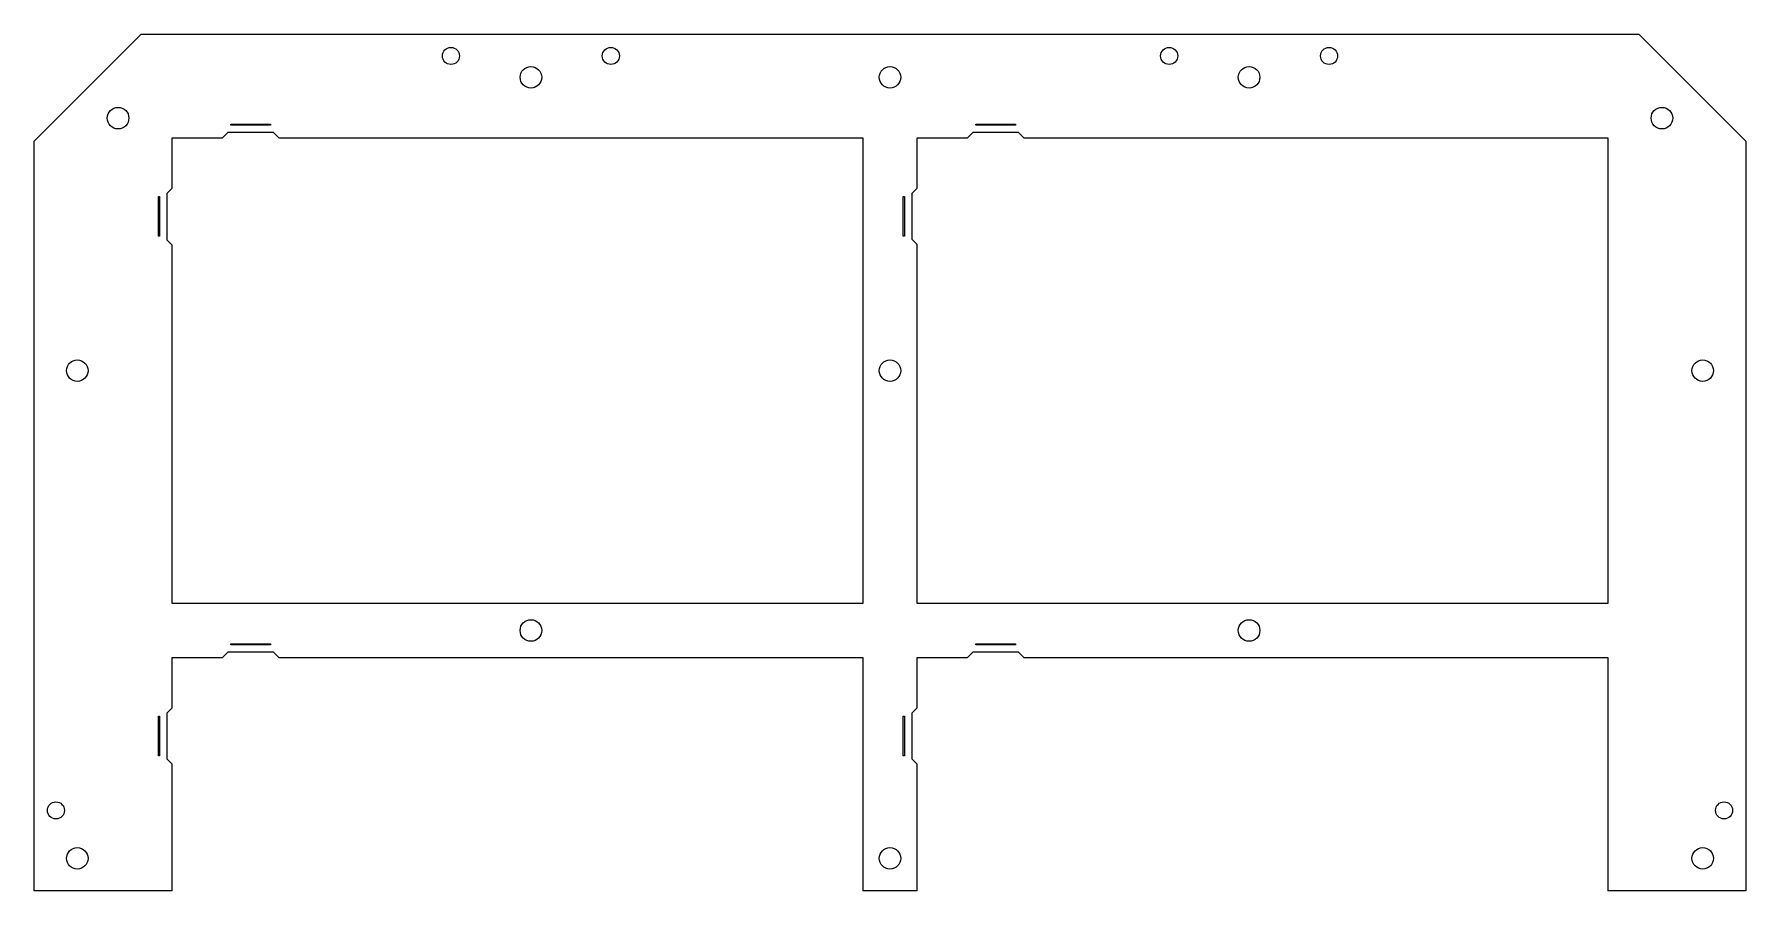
# Model space of a CAD drawing. Header units: millimetres. Extents: x -26 to 295, y -141 to 19.
import ezdxf

# ---------------------------------------------------------------- set-up
doc = ezdxf.new("R2010")
doc.units = ezdxf.units.MM

msp = doc.modelspace()

# ---------------------------------------------------------------- linework, layer by layer
at = {"color": 7, "linetype": 'Continuous', "lineweight": 25}
for p, q in [((-25.82, -0.69), (-5.77, 19.36)), ((-5.77, 19.36), (275.29, 19.36)), ((275.29, 19.36), (295.34, -0.69)), ((9.53, -0.08), (10.53, 0.92)), ((19.09, 0.92), (10.53, 0.92)), ((11.08, 2.31), (11.08, 2.5)), ((11.08, 2.5), (18.54, 2.5)), ((18.54, 2.31), (11.08, 2.31)), ((18.54, 2.5), (18.54, 2.31)), ((19.09, 0.92), (20.09, -0.08)), ((149.29, -0.08), (150.29, 0.92)), ((158.85, 0.92), (150.29, 0.92)), ((150.84, 2.31), (150.84, 2.5)), ((150.84, 2.5), (158.3, 2.5)), ((158.3, 2.31), (150.84, 2.31)), ((158.3, 2.5), (158.3, 2.31)), ((158.85, 0.92), (159.85, -0.08)), ((-25.82, -141.3), (-25.82, -0.69)), ((0.08, -9.53), (0.08, -0.08)), ((0.08, -0.08), (9.53, -0.08)), ((20.09, -0.08), (129.68, -0.08)), ((129.68, -0.08), (129.68, -87.4)), ((139.84, -9.53), (139.84, -0.08)), ((139.84, -0.08), (149.29, -0.08)), ((159.85, -0.08), (269.44, -0.08)), ((269.44, -0.08), (269.44, -87.4)), ((295.34, -0.69), (295.34, -141.3)), ((-0.92, -10.53), (0.08, -9.53)), ((138.84, -10.53), (139.84, -9.53)), ((-2.5, -18.54), (-2.5, -11.08)), ((-2.5, -11.08), (-2.31, -11.08)), ((-2.31, -11.08), (-2.31, -18.54)), ((-0.92, -10.53), (-0.92, -19.2)), ((137.26, -18.54), (137.26, -11.08)), ((137.26, -11.08), (137.45, -11.08)), ((137.45, -11.08), (137.45, -18.54)), ((138.84, -10.53), (138.84, -19.09)), ((-2.31, -18.54), (-2.5, -18.54)), ((0.08, -20.2), (-0.92, -19.2)), ((137.45, -18.54), (137.26, -18.54)), ((139.84, -20.09), (138.84, -19.09)), ((0.08, -87.4), (0.08, -20.2)), ((139.84, -87.4), (139.84, -20.09)), ((129.68, -87.4), (0.08, -87.4)), ((269.44, -87.4), (139.84, -87.4)), ((11.08, -95.17), (11.08, -94.98)), ((11.08, -94.98), (18.54, -94.98)), ((18.54, -95.17), (11.08, -95.17)), ((18.54, -94.98), (18.54, -95.17)), ((150.84, -94.98), (158.3, -94.98)), ((150.84, -95.17), (150.84, -94.98)), ((158.3, -95.17), (150.84, -95.17)), ((158.3, -94.98), (158.3, -95.17)), ((0.08, -107.01), (0.08, -97.56)), ((0.08, -97.56), (9.53, -97.56)), ((9.53, -97.56), (10.53, -96.56)), ((19.09, -96.56), (10.53, -96.56)), ((19.09, -96.56), (20.09, -97.56)), ((20.09, -97.56), (129.68, -97.56)), ((129.68, -97.56), (129.68, -141.3)), ((139.84, -107.01), (139.84, -97.56)), ((139.84, -97.56), (149.29, -97.56)), ((149.29, -97.56), (150.29, -96.56)), ((158.85, -96.56), (150.29, -96.56)), ((158.85, -96.56), (159.85, -97.56)), ((159.85, -97.56), (269.44, -97.56)), ((269.44, -97.56), (269.44, -141.3)), ((-2.5, -116.02), (-2.5, -108.56)), ((-2.5, -108.56), (-2.31, -108.56)), ((-2.31, -108.56), (-2.31, -116.02)), ((-0.92, -108.01), (0.08, -107.01)), ((-0.92, -108.01), (-0.92, -116.57)), ((137.26, -108.56), (137.45, -108.56)), ((137.26, -116.02), (137.26, -108.56)), ((137.45, -108.56), (137.45, -116.02)), ((138.84, -108.01), (139.84, -107.01)), ((138.84, -108.01), (138.84, -116.57)), ((-2.31, -116.02), (-2.5, -116.02)), ((0.08, -117.57), (-0.92, -116.57)), ((0.08, -141.3), (0.08, -117.57)), ((137.45, -116.02), (137.26, -116.02)), ((139.84, -117.57), (138.84, -116.57)), ((139.84, -141.3), (139.84, -117.57)), ((0.08, -141.3), (-25.82, -141.3)), ((139.84, -141.3), (129.68, -141.3)), ((295.34, -141.3), (269.44, -141.3))]:
    msp.add_line(p, q, dxfattribs=at)
for centre, radius in [((52.38, 15.28), 1.6), ((82.38, 15.28), 1.6), ((187.14, 15.28), 1.6), ((217.14, 15.28), 1.6), ((67.38, 11.28), 2.02), ((134.76, 11.28), 2.02), ((202.14, 11.28), 2.02), ((-10.08, 3.62), 2.02), ((279.6, 3.62), 2.02), ((-17.74, -43.74), 2.02), ((134.76, -43.74), 2.02), ((287.26, -43.74), 2.02), ((67.38, -92.48), 2.02), ((202.14, -92.48), 2.02), ((-21.74, -126.22), 1.6), ((291.26, -126.22), 1.6), ((-17.74, -135.22), 2.02), ((134.76, -135.22), 2.02), ((287.26, -135.22), 2.02)]:
    msp.add_circle(centre, radius, dxfattribs=at)

doc.saveas('drawing.dxf')
